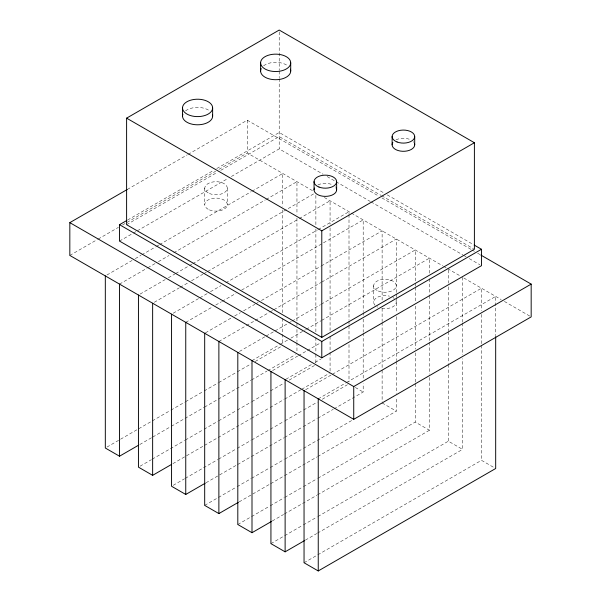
<?xml version="1.0" encoding="UTF-8"?>
<svg xmlns="http://www.w3.org/2000/svg" width="601" height="601" viewBox="0 0 601 601"><rect width="100%" height="100%" fill="white"/><g stroke="black" fill="none" stroke-linecap="round" stroke-linejoin="round"><path stroke-width="0.45" stroke-dasharray="3 2.25" d="M127.359 189.428L187.317 154.818M188.121 154.352L247.266 120.2L378.675 196.069M127.622 220.011L213.55 170.406M216.788 168.528L279.21 132.49L384.001 192.996M69.829 255.425L97.377 239.521M98.188 239.055L118.442 227.358M122.499 225.022L215.669 171.225M218.914 169.354L247.266 152.985L312.971 190.915M126.608 224.691L217.517 172.209M220.77 170.331L279.21 136.592L380.861 195.28M119.516 241.084L132.483 233.594M133.294 233.128L136.54 231.257M137.351 230.784L228.14 178.369M231.377 176.499L279.21 148.883L323.075 174.215M106.94 274.98L132.055 260.481M135.3 258.603L140.972 255.335M141.776 254.862L155.554 246.913M156.365 246.448L158.792 245.043M159.603 244.569L251.158 191.711M251.969 191.246L282.755 173.471L282.755 206.211M119.516 284.108L147.065 268.204M147.869 267.738L155.163 263.523M158.401 261.653L168.941 255.575M173.802 252.766L265.357 199.908M266.16 199.442L296.954 181.667L296.954 214.407M140.063 294.099L165.177 279.6M168.415 277.73L174.899 273.988M175.71 273.515L188.676 266.033M189.488 265.567L191.914 264.162M192.726 263.696L314.255 193.53M154.254 302.295L179.376 287.796M180.18 287.331L188.286 282.65M191.524 280.78L202.868 274.229M203.679 273.763L206.917 271.892M207.728 271.427L298.472 219.034M299.283 218.561L330.069 200.787L330.069 224.173M173.186 313.226L199.111 298.254M199.923 297.788L207.21 293.573M210.455 291.703L220.988 285.625M225.848 282.816L317.403 229.958M318.214 229.492L349.001 211.717L349.001 213.588M185.754 322.354L212.491 306.916M215.736 305.045L221.408 301.77M222.22 301.304L235.99 293.356M241.662 290.08L363.192 219.913L363.192 311.573M205.497 332.811L231.423 317.846M234.66 315.976L240.332 312.7M243.578 310.83L254.914 304.279M255.725 303.813L258.16 302.408M261.397 300.538L320.543 266.393M321.355 265.92L382.123 230.837L382.123 300.057M218.877 341.473L245.614 326.042M246.425 325.569L254.531 320.896M255.342 320.431L269.113 312.475M269.924 312.009L273.162 310.139M273.973 309.665L320.964 282.538M321.775 282.072L396.314 239.033L396.314 293.288M239.423 351.465L265.357 336.5M266.16 336.034L274.266 331.354M275.078 330.888L288.037 323.406M288.848 322.932L291.282 321.527M292.094 321.062L320.446 304.692M321.257 304.226L415.246 249.963L415.246 286.444M251.999 360.6L279.548 344.696M280.359 344.23L287.654 340.016M290.892 338.145L305.473 329.724M306.285 329.258L320.866 320.836M321.678 320.371L429.437 258.16L429.437 273.124M106.94 447.084L151.505 421.354M152.308 420.888L170.136 410.596M170.947 410.13L184.717 402.174M185.529 401.708L203.356 391.416M204.167 390.95L217.938 383.002M218.749 382.529L236.576 372.237M237.387 371.771L251.158 363.823M255.207 361.479L281.133 346.514M139.77 444.522L151.925 437.505M152.737 437.04L170.556 426.748M171.368 426.274L203.777 407.568M204.588 407.095L217.547 399.612M218.358 399.147L250.767 380.433M251.579 379.967L266.972 371.08M267.783 370.614L295.331 354.71M272.546 370.592L297.668 356.092M298.472 355.619L306.578 350.946M307.389 350.473L321.159 342.525M285.933 379.254L311.859 364.289M315.097 362.418L320.769 359.143M140.063 466.203L151.407 459.66M152.218 459.187L184.62 440.48M185.431 440.015L203.258 429.723M204.07 429.249L217.84 421.301M218.651 420.835L236.478 410.543M237.29 410.07L251.06 402.122M251.872 401.656L269.699 391.364M270.503 390.898L284.281 382.942M289.141 380.132L315.067 365.168M172.893 463.641L203.679 445.867M204.49 445.401L250.67 418.739M251.481 418.266L269.308 407.981M270.119 407.508L283.89 399.56M284.701 399.087L300.906 389.733M301.717 389.268L329.265 373.364M305.669 389.711L331.594 374.746M332.406 374.28L481.484 288.21L481.484 310.657M318.245 398.846L345.793 382.942M346.604 382.469L495.682 296.406L495.682 335.689M173.186 485.33L184.53 478.779M185.333 478.313L217.742 459.6M218.554 459.134L236.381 448.842M237.192 448.376L250.963 440.42M251.774 439.955L269.601 429.662M270.405 429.197L284.183 421.241M284.994 420.775L302.814 410.483M303.625 410.017L317.403 402.061M322.264 399.259L347.378 384.76M206.015 482.768L236.802 464.994M237.613 464.52L250.572 457.038M251.383 456.572L283.792 437.859M284.604 437.393L302.431 427.101M303.242 426.635L317.012 418.679M317.824 418.213L333.217 409.326M334.028 408.86L363.192 392.017L363.192 383.596M204.686 505.388L217.645 497.906M218.456 497.433L236.283 487.141M237.095 486.675L250.865 478.727M251.676 478.253L269.503 467.969M270.315 467.495L284.085 459.547M284.897 459.074L302.724 448.789M303.528 448.316L352.952 419.783M239.138 501.888L269.924 484.113M270.735 483.647L283.695 476.157M284.506 475.692L316.915 456.985M317.726 456.512L396.314 411.137L396.314 397.111M237.808 524.508L250.767 517.025M251.579 516.559L269.406 506.267M270.217 505.802L283.988 497.846M284.799 497.38L302.626 487.088M303.43 486.622L317.208 478.666M318.019 478.201L415.246 422.067L429.437 430.263L429.437 375.077M272.253 521.007L283.597 514.464M284.408 513.99L316.817 495.284M317.628 494.818L429.437 430.263M270.931 543.635L283.89 536.145M284.701 535.679L302.528 525.387M303.332 524.921L317.11 516.973M317.921 516.499L448.361 441.187L462.56 449.383L462.56 358.654M305.376 540.134L316.719 533.583M317.531 533.117L462.56 449.383M304.046 562.754L317.012 555.271M317.824 554.806L481.484 460.313L494.105 467.601M387.254 194.874L473.363 244.584M381.68 195.753L473.573 248.806M381.92 197.939L471.146 249.453M471.958 249.926L474.392 251.331M477.63 253.201L480.064 254.606M327.139 176.559L335.26 181.247M336.072 181.712L370.193 201.418M371.005 201.883L462.8 254.884M463.611 255.35L466.053 256.755M469.298 258.633L479.861 264.733M324.33 197.474L350.578 212.626M351.367 213.085L442.757 265.845M443.568 266.311L446.806 268.189M447.617 268.655L460.599 276.144M463.844 278.023L501.159 299.561M504.397 301.439L530.36 316.419M355.311 387.465L363.192 392.017M382.123 402.948L396.314 411.137M481.484 314.398L481.484 344.328M481.484 345.267L481.484 460.313M462.56 277.279L462.56 322.174M462.56 323.113L462.56 354.913M448.361 270.022L448.361 283.116M448.361 286.857L448.361 330.82M448.361 331.752L448.361 363.552M448.361 364.491L448.361 441.187M429.437 278.736L429.437 294.633M429.437 295.572L429.437 341.406M429.437 342.337L429.437 374.138M415.246 287.376L415.246 302.341M415.246 306.082L415.246 349.106M415.246 352.855L415.246 382.784M415.246 383.716L415.246 422.067M396.254 293.942L396.314 297.029M396.254 297.585L396.314 312.926M396.314 316.667L396.314 360.63M396.314 361.569L396.314 393.37M382.123 308.471L382.123 321.565M382.123 322.504L382.123 369.269M382.123 370.208L382.123 402.009M373.664 285.745L373.664 302.138M363.192 312.512L363.192 315.315M363.192 319.063L363.192 332.158M363.192 333.089L363.192 378.923M349.001 214.519L349.001 320.22M349.001 321.152L349.001 324.893M349.001 325.832L349.001 339.858M349.001 344.538L349.001 381.951M330.069 227.914L330.069 330.805M330.069 336.417L330.069 351.382M330.069 352.314L330.069 371.959M315.878 195.4L315.878 225.33M315.878 229.071L315.878 331.962M315.878 337.574L315.878 353.478M315.878 354.41L315.878 362.831M296.954 218.148L296.954 321.971M296.954 322.902L296.954 325.712M296.954 329.453L296.954 341.616M296.954 342.547L296.954 351.901M282.755 209.952L282.755 312.843M282.755 318.455L282.755 343.704M279.21 31.921L279.21 70.234M279.21 71.173L279.21 77.717M279.21 78.648L279.21 148.883M247.266 120.2L247.266 152.985M227.336 188.226L227.336 204.61M204.746 188.226L204.746 204.61M396.014 300.8A11.291 6.521 0 0 1 381.537 308.351M377.728 307.141A11.291 6.521 0 0 1 376.977 306.75M375.084 305.3A11.291 6.521 0 0 1 376.594 297.758A11.291 6.521 0 0 1 389.448 296.158M392.941 297.525A11.291 6.521 0 0 1 394.264 298.442M317.944 184.935A11.291 6.521 0 0 1 332.736 184.935M335.253 186.738A11.291 6.521 0 0 1 335.613 187.151M263.606 65.817A15.055 8.692 0 0 1 287.714 65.817M396.021 139.86A11.291 6.521 0 0 1 410.806 139.86M413.323 141.663A11.291 6.521 0 0 1 413.991 142.505M185.536 110.892A15.055 8.692 0 0 1 209.636 110.892M209.411 209.892A11.291 6.521 0 0 0 227.268 205.287A11.291 6.521 0 0 0 211.432 198.661A11.291 6.521 0 0 0 209.411 209.892M378.337 291.027A11.291 6.521 0 0 0 396.194 286.422A11.291 6.521 0 0 0 380.358 279.796A11.291 6.521 0 0 0 378.337 291.027M209.411 193.499A11.291 6.521 0 0 0 227.268 188.894A11.291 6.521 0 0 0 211.432 182.268A11.291 6.521 0 0 0 209.411 193.499"/><path stroke-width="0.9" d="M126.608 118.149L279.21 30.05L474.392 142.737L474.392 249.28L321.79 337.379L126.608 224.691L126.608 118.149L321.79 230.837L474.392 142.737M480.875 255.072L531.171 284.108L531.171 316.892L353.734 419.333L69.829 255.425L69.829 222.64L127.359 189.428M474.174 245.058L481.484 249.28L481.484 265.672L321.79 357.865L119.516 241.084L119.516 224.691L126.811 220.477M105.318 275.912L105.318 448.023L119.516 456.212L138.147 445.454M119.516 224.691L321.79 341.473L481.484 249.28M138.44 295.038L138.44 467.142L152.639 475.338L171.27 464.581M69.829 222.64L353.734 386.548L531.171 284.108M171.563 314.158L171.563 486.262L185.754 494.458L205.204 483.234M204.686 333.285L204.686 505.388L218.877 513.585L238.327 502.353M237.808 352.404L237.808 524.508L251.999 532.704L271.449 521.48M270.931 371.523L270.931 543.635L285.122 551.831L304.564 540.6M304.046 390.65L304.046 562.754L318.245 570.95L495.682 468.51L495.682 336.62M414.705 136.592L414.705 144.788M392.122 136.592L392.122 144.788M353.734 386.548L353.734 419.333M336.635 181.667L336.635 189.863M321.79 230.837L321.79 337.379M321.79 341.473L321.79 357.865M318.245 398.846L318.245 570.95M314.053 181.667L314.053 189.863M290.711 62.835A15.055 8.692 0 0 1 268.129 70.362A15.055 8.692 0 0 1 268.129 55.307A15.055 8.692 0 0 1 290.711 62.835L290.711 71.023M285.122 379.719L285.122 551.831M260.601 62.835L260.601 71.023M251.999 360.6L251.999 532.704M218.877 341.473L218.877 513.585M212.641 107.91A15.055 8.692 0 0 1 190.059 115.437A15.055 8.692 0 0 1 190.059 100.375A15.055 8.692 0 0 1 212.641 107.91L212.641 116.098M185.754 322.354L185.754 494.458M182.531 107.91L182.531 116.098M152.639 303.235L152.639 475.338M119.516 284.108L119.516 456.212M336.177 188.023A11.291 6.521 0 0 1 325.344 196.377A11.291 6.521 0 0 1 314.503 188.023M290.373 69.183A15.055 8.692 0 0 1 275.123 79.715A15.055 8.692 0 0 1 261.21 68.582M414.45 143.399A11.291 6.521 0 0 1 402.61 151.287A11.291 6.521 0 0 1 392.836 142.505M212.491 114.866A15.055 8.692 0 0 1 197.053 124.79A15.055 8.692 0 0 1 182.877 114.25M319.011 187.061A11.291 6.521 0 0 0 336.605 182.133A11.291 6.521 0 0 0 320.408 175.8A11.291 6.521 0 0 0 319.011 187.061M397.081 141.986A11.291 6.521 0 0 0 414.675 137.058A11.291 6.521 0 0 0 398.478 130.725A11.291 6.521 0 0 0 397.081 141.986"/></g></svg>
